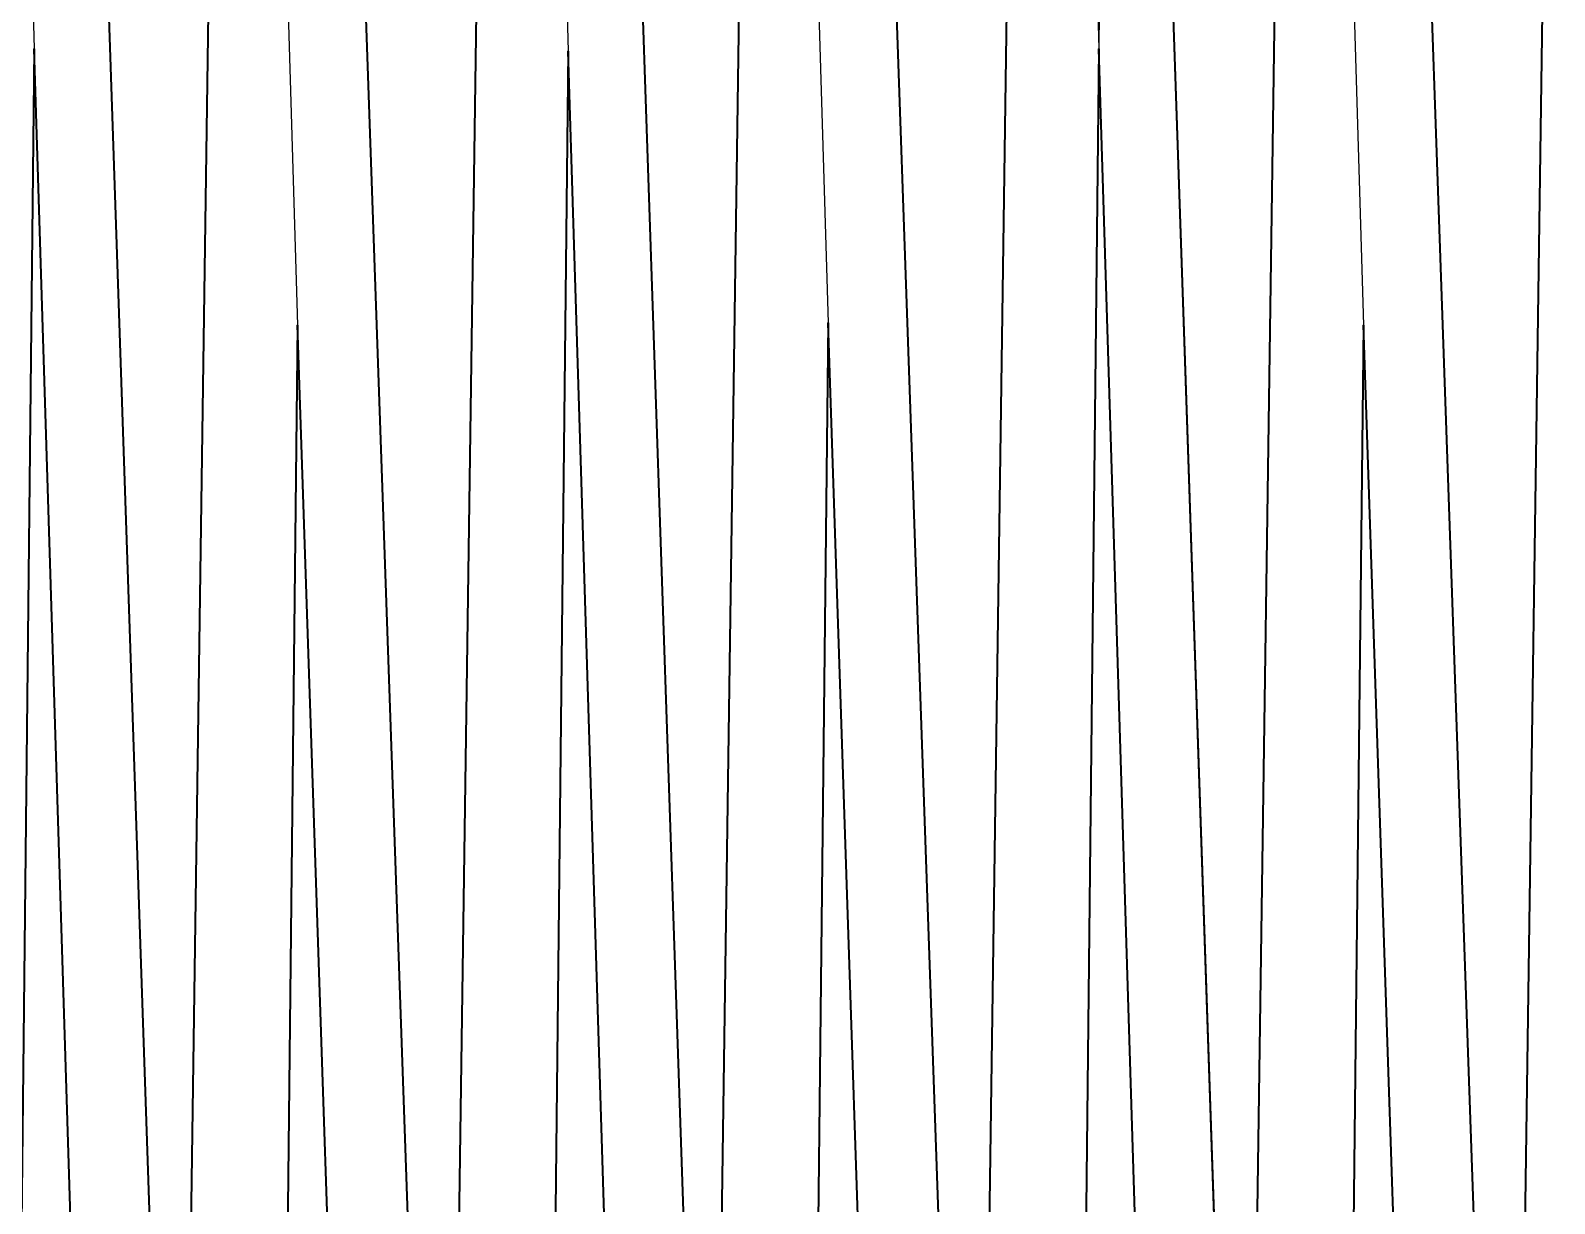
# Model space of a CAD drawing. Header units: millimetres. Extents: x 0 to 1881, y -1115 to 723.
# Drawn here: x 1343.1 to 1451.3, y -552.7 to -469.4 of the extents above; entities that cross this region are included whole.
import ezdxf

# ---------------------------------------------------------------- set-up
doc = ezdxf.new("R2010")
doc.units = ezdxf.units.MM
doc.layers.add('Blocks', color=7, linetype='Continuous')
doc.layers.add('Blocks$Inner', color=7, linetype='Continuous', lineweight=25, true_color=0x007f00)
doc.layers.add('Blocks$Outline', color=7, linetype='Continuous', lineweight=35, true_color=0xff3f3f)

# ---------------------------------------------------------------- blocks, each defined once
blk = doc.blocks.new('PK4 Lounge Chair Top')
at = {"layer": 'Blocks$Inner'}
for p, q in [((197.1, 75.17), (200.06, 282.05)), ((224.73, 219.63), (223.24, 83.32))]:
    blk.add_line(p, q, dxfattribs=at)
for points in [[(184.98, 287.45), (186.83, 219.81), (185.35, 83.7)], [(215.01, 57.99), (215.13, 58.19), (215.24, 58.4), (215.34, 58.64), (215.44, 58.89), (215.53, 59.16), (215.61, 59.46), (215.68, 59.77), (215.75, 60.11), (215.8, 60.46), (215.88, 61.24), (215.92, 62.1), (215.9, 63.05), (210.2, 226.74)], [(234.82, 80), (229.85, 226.74)], [(290.59, 57.87), (290.7, 58.04), (290.81, 58.22), (290.91, 58.42), (291.01, 58.64), (291.09, 58.87), (291.18, 59.12), (291.25, 59.39), (291.32, 59.68), (291.39, 59.98), (291.48, 60.64), (291.55, 61.37), (291.58, 62.17), (291.56, 63.05), (285.86, 226.74)], [(204.4, 302.87), (204.19, 302.21), (203.99, 301.48), (203.82, 300.68), (203.66, 299.82), (203.38, 297.89), (203.17, 295.68), (203.03, 293.17), (202.91, 287.27), (205.52, 200.18), (204.23, 83.61), (204.43, 83.56), (204.64, 83.48), (204.85, 83.4), (205.05, 83.3), (205.25, 83.19), (205.45, 83.06), (205.64, 82.92), (205.83, 82.77)], [(224.46, 303.13), (224.26, 302.56), (224.08, 301.93), (223.91, 301.26), (223.75, 300.53), (223.48, 298.9), (223.26, 297.04), (222.97, 292.64), (222.88, 287.27), (224.73, 219.63), (228.99, 82.09), (229.59, 63.12), (229.7, 62.24), (229.85, 61.42), (229.94, 61.04), (230.04, 60.67), (230.15, 60.32)], [(262.11, 303.31), (261.91, 302.74), (261.73, 302.11), (261.56, 301.43), (261.4, 300.7), (261.13, 299.07), (260.91, 297.22), (260.62, 292.82), (260.53, 287.45), (262.38, 219.81), (266.65, 82.15), (266.46, 82.16)], [(197.66, 58.61), (197.56, 58.78), (197.45, 58.96), (197.35, 59.14), (197.26, 59.34), (197.17, 59.54), (197.26, 59.9), (197.34, 60.29), (197.4, 60.71), (197.45, 61.15), (197.49, 61.63), (197.51, 62.13), (197.5, 63.23), (197.1, 75.17), (191.95, 226.92), (190.98, 281.55), (191.2, 289.06), (191.64, 294.42), (192.25, 300.72)], [(241.64, 301.66), (241.47, 300.86), (241.31, 300), (241.03, 298.07), (240.83, 295.85), (240.68, 293.35), (240.56, 287.45), (243.17, 200.36), (247.11, 82.15), (247.75, 63.29), (247.82, 62.71), (247.9, 62.15), (248, 61.62)], [(256.72, 282.22), (253.55, 60.54), (253.63, 60.29), (253.71, 60.05), (253.8, 59.82), (253.89, 59.59), (253.99, 59.38)], [(279.04, 297.89), (278.83, 295.68), (278.69, 293.17), (278.57, 287.27), (281.18, 200.18), (285.12, 82.14), (285.76, 63.12), (285.83, 62.53), (285.91, 61.97), (286.01, 61.43)], [(247.22, 294.42), (246.99, 292.06), (246.82, 289.34), (246.67, 282.34), (247.85, 226.92), (253.55, 63.23), (253.57, 62.35), (253.54, 61.54), (253.47, 60.81), (253.37, 60.14), (253.31, 59.84), (253.24, 59.55), (253.16, 59.28), (253.08, 59.03), (252.99, 58.8), (252.89, 58.58), (252.79, 58.38), (252.89, 58.58), (252.99, 58.8), (253.08, 59.03), (253.16, 59.28), (253.24, 59.55), (253.31, 59.84), (253.37, 60.14)], [(272.73, 72.84), (267.5, 226.92), (266.53, 281.6), (266.75, 289.08), (267.18, 294.42)], [(294.73, 282.05), (291.56, 60.36)], [(235.74, 58.25), (235.55, 58.47), (235.37, 58.72), (235.21, 58.99), (235.05, 59.27), (235.14, 59.64), (235.22, 60.03), (235.29, 60.46), (235.34, 60.91), (235.38, 61.4), (235.4, 61.92), (235.39, 63.05), (234.82, 80), (237.71, 282.22)], [(219.07, 282.05), (215.9, 60.36), (216.03, 59.94), (216.19, 59.54), (216.36, 59.17), (216.45, 58.99), (216.55, 58.82), (216.65, 58.65), (216.76, 58.5), (216.87, 58.35), (216.98, 58.2), (217.1, 58.06), (217.22, 57.94), (217.34, 57.81), (217.46, 57.7), (217.59, 57.59), (217.72, 57.5), (217.86, 57.41), (217.99, 57.32), (218.13, 57.25), (218.27, 57.19), (218.4, 57.13), (218.55, 57.09)], [(272.73, 72.84), (275.72, 282.05)], [(262.43, 225.18), (262.38, 219.81), (260.89, 83.44)], [(186.83, 219.81), (191.11, 82.06), (191.7, 63.29), (191.8, 62.46), (191.93, 61.68), (192.11, 60.96), (192.32, 60.3), (192.43, 59.99), (192.56, 59.7), (192.69, 59.42), (192.82, 59.16), (192.96, 58.91), (193.11, 58.68), (193.26, 58.47), (193.41, 58.27), (193.53, 58.13), (193.66, 57.99), (193.79, 57.87), (193.92, 57.75)], [(210.1, 63.12), (209.46, 82.15), (205.52, 200.18)], [(243.4, 82.06), (243.23, 82.27), (243.06, 82.47), (242.88, 82.65), (242.69, 82.82), (242.59, 82.9), (242.49, 82.98), (242.29, 83.12), (242.08, 83.25), (241.87, 83.36), (243.17, 200.36)], [(278.59, 83.53), (278.75, 83.51), (278.91, 83.49), (279.08, 83.45), (279.24, 83.41), (279.4, 83.36), (279.56, 83.3), (279.72, 83.24), (279.88, 83.16), (281.18, 200.18)]]:
    blk.add_lwpolyline(points, dxfattribs=at)
at = {"layer": 'Blocks$Outline'}
for points in [[(229.85, 226.74), (234.82, 80), (237.71, 282.22)], [(247.85, 226.92), (253.09, 76.53), (253.78, 76.53), (256.72, 282.22)], [(191.95, 226.92), (197.05, 76.53), (197.12, 76.53), (200.06, 282.05)], [(210.2, 226.74), (215.43, 76.53), (216.13, 76.53), (219.07, 282.05)], [(267.5, 226.92), (272.6, 76.53), (272.78, 76.53), (275.72, 282.05)], [(285.86, 226.74), (291.09, 76.53), (291.8, 76.53), (294.73, 282.05)], [(191.11, 82.06), (186.83, 219.81), (185.35, 83.7)], [(228.99, 82.09), (224.73, 219.63), (223.24, 83.32)], [(266.65, 82.15), (262.38, 219.81), (260.89, 83.44)], [(209.46, 82.15), (205.52, 200.18), (204.23, 83.61)], [(247.11, 82.15), (243.17, 200.36), (241.87, 83.36)], [(285.12, 82.14), (281.18, 200.18), (279.88, 83.16)]]:
    blk.add_lwpolyline(points, dxfattribs=at)

msp = doc.modelspace()

# ---------------------------------------------------------------- block references
at = {"layer": 'Blocks'}
msp.add_blockref('PK4 Lounge Chair Top', (1156.54, -690.54), dxfattribs=at)

doc.saveas('drawing.dxf')
